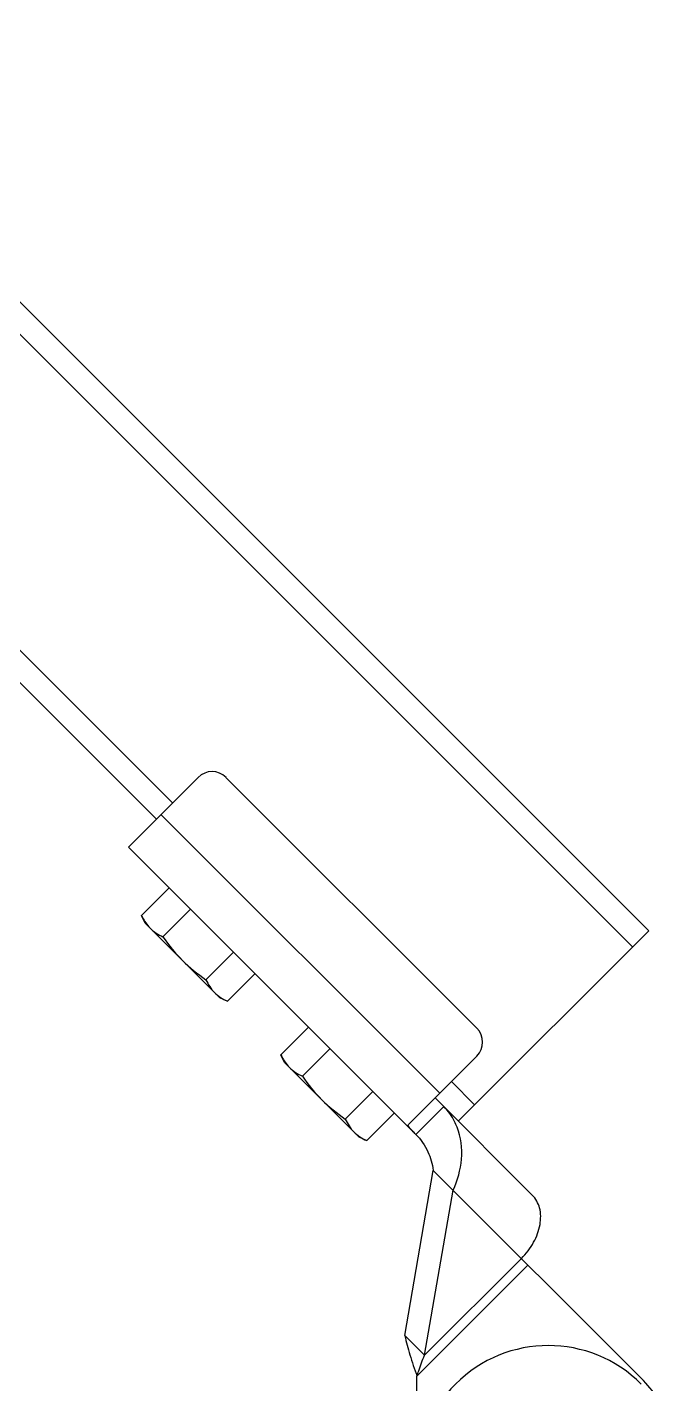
# Model space of a CAD drawing. Extents: x 27938 to 1507990, y 110129 to 923079.
# Drawn here: x 530543 to 531707, y 341410 to 343870 of the extents above; entities that cross this region are included whole.
import ezdxf

# ---------------------------------------------------------------- set-up
doc = ezdxf.new("R2010")
doc.units = 0
doc.header["$LTSCALE"] = 1000
doc.header["$MEASUREMENT"] = 0

msp = doc.modelspace()

# ---------------------------------------------------------------- linework, layer by layer
at = {"linetype": 'Continuous'}
for p, q in [((527460.4, 346440.9), (531669.2, 342232)), ((527430.9, 346411.4), (531639.7, 342202.6)), ((527691.9, 345577.9), (530806.2, 342463.6)), ((527662.4, 345548.4), (530776.8, 342434.1)), ((530726.2, 342383.6), (530852.5, 342509.9)), ((530903, 342509.9), (531357.7, 342055.2)), ((530785.2, 342442.5), (531290.3, 341937.4)), ((531247, 341862.8), (530726.2, 342383.6)), ((530800, 342309.8), (530749.9, 342259.7)), ((530838.9, 342270.9), (530788.8, 342220.8)), ((530756.6, 342245.5), (530749.9, 342259.7)), ((530756.6, 342245.5), (530891.3, 342110.8)), ((531669.2, 342232), (531324, 341886.9)), ((530916.7, 342193.2), (530866.6, 342143.1)), ((530955.6, 342154.3), (530905.5, 342104.2)), ((530891.3, 342110.8), (530905.5, 342104.2)), ((531052.6, 342057.2), (531002.5, 342007.1)), ((531009.1, 341992.9), (531002.5, 342007.1)), ((531091.5, 342018.3), (531041.4, 341968.3)), ((531233.8, 341880.9), (531357.7, 342004.7)), ((531009.1, 341992.9), (531143.8, 341858.2)), ((531311.4, 341958.4), (531353.5, 341916.3)), ((531169.2, 341940.6), (531119.2, 341890.5)), ((531281.9, 341928.9), (531458.1, 341752.8)), ((531208.1, 341901.7), (531158, 341851.6)), ((531247, 341862.8), (531297.5, 341913.3)), ((531143.8, 341858.2), (531158, 341851.6)), ((531227.3, 341498.1), (531278.6, 341797.5)), ((531278.6, 341797.5), (531655.5, 341420.6)), ((531263, 341462.4), (531314.4, 341761.8)), ((531438.4, 341637.8), (531263, 341462.4)), ((531249, 341424.6), (531450.3, 341625.9)), ((531227.3, 341498.1), (531263, 341462.4)), ((531249, 341241.8), (531249, 341424.6))]:
    msp.add_line(p, q, dxfattribs=at)
for centre, radius, start, end in [((530877.8, 342484.6), 35.7, 45, 135), ((531332.4, 342030), 35.7, 315, 45), ((531487.2, 341241.8), 238.1, 45, 225), ((531487.2, 341252.2), 238.1, 22.3697, 45)]:
    msp.add_arc(centre, radius, start, end, dxfattribs=at)
for points, knots in [([(530749.9, 342259.7), (530750.5, 342258.5), (530752.7, 342253.9), (530755.4, 342249.4), (530757.6, 342246.2)], [0, 0, 0, 0, 0.253346, 1, 1, 1, 1]), ([(530765.6, 342236.5), (530768.8, 342233.2), (530776.2, 342227.3), (530784.5, 342222.8), (530788.8, 342220.8)], [0, 0, 0, 0, 0.493589, 1, 1, 1, 1]), ([(530866.6, 342143.1), (530868.6, 342138.8), (530873.1, 342130.5), (530879, 342123.1), (530882.2, 342119.8)], [0, 0, 0, 0, 0.506411, 1, 1, 1, 1]), ([(530882.2, 342119.8), (530885.5, 342116.6), (530892.9, 342110.6), (530901.2, 342106.2), (530905.5, 342104.2)], [0, 0, 0, 0, 0.493589, 1, 1, 1, 1]), ([(531002.5, 342007.1), (531003.1, 342006), (531005.3, 342001.3), (531007.9, 341996.8), (531010.1, 341993.6)], [0, 0, 0, 0, 0.253346, 1, 1, 1, 1]), ([(531018.1, 341983.9), (531021.4, 341980.6), (531028.8, 341974.7), (531037.1, 341970.3), (531041.4, 341968.3)], [0, 0, 0, 0, 0.493589, 1, 1, 1, 1]), ([(531322, 341875.6), (531320.6, 341879.1), (531314.5, 341892.9), (531305.5, 341905.4), (531297.5, 341913.3)], [0, 0, 0, 0, 0.252907, 1, 1, 1, 1]), ([(531119.2, 341890.5), (531121.2, 341886.2), (531125.6, 341877.9), (531131.5, 341870.5), (531134.8, 341867.3)], [0, 0, 0, 0, 0.506411, 1, 1, 1, 1]), ([(531247, 341862.8), (531245, 341864.9), (531241.1, 341868.8), (531236.5, 341873.5), (531232.2, 341879.2), (531233.8, 341880.9)], [0, 0, 0, 0, 0.378665, 0.693291, 1, 1, 1, 1]), ([(531134.8, 341867.3), (531138.1, 341864), (531145.5, 341858.1), (531153.7, 341853.6), (531158, 341851.6)], [0, 0, 0, 0, 0.493589, 1, 1, 1, 1]), ([(531247, 341862.8), (531256.1, 341853.8), (531270.2, 341833), (531276.8, 341809.1), (531278.6, 341797.5)], [0, 0, 0, 0, 0.522516, 1, 1, 1, 1]), ([(531314.4, 341761.8), (531322.8, 341779.3), (531333.7, 341817.5), (531329, 341857.5), (531322, 341875.6)], [0, 0, 0, 0, 0.500769, 1, 1, 1, 1]), ([(531438.4, 341637.8), (531447, 341646.5), (531461.6, 341665.6), (531473.7, 341697.6), (531473.9, 341728.8), (531464.4, 341746.4), (531458.1, 341752.8)], [0, 0, 0, 0, 0.287971, 0.555344, 0.790532, 1, 1, 1, 1]), ([(531227.3, 341498.1), (531229.4, 341486.3), (531236.3, 341461.7), (531244.6, 341437.5), (531249, 341424.6)], [0, 0, 0, 0, 0.468219, 1, 1, 1, 1]), ([(531249, 341424.6), (531250.1, 341427.9), (531254.2, 341440.7), (531258.7, 341453.3), (531263, 341462.4)], [0, 0, 0, 0, 0.254643, 1, 1, 1, 1])]:
    msp.add_open_spline(points, degree=3, knots=knots, dxfattribs=at)
for points in [[(530757.6, 342246.2), (530759.9, 342242.7), (530762.6, 342239.4), (530765.6, 342236.5)], [(530788.8, 342220.8), (530799.3, 342205.7), (530810.9, 342191.2), (530823.9, 342178.2)], [(530823.9, 342178.2), (530836.9, 342165.1), (530851.4, 342153.5), (530866.6, 342143.1)], [(531010.1, 341993.6), (531012.5, 341990.1), (531015.2, 341986.9), (531018.1, 341983.9)], [(531041.4, 341968.3), (531051.9, 341953.1), (531063.5, 341938.6), (531076.5, 341925.6)], [(531076.5, 341925.6), (531089.5, 341912.6), (531104, 341901), (531119.2, 341890.5)]]:
    msp.add_open_spline(points, degree=3, dxfattribs=at)

doc.saveas('drawing.dxf')
